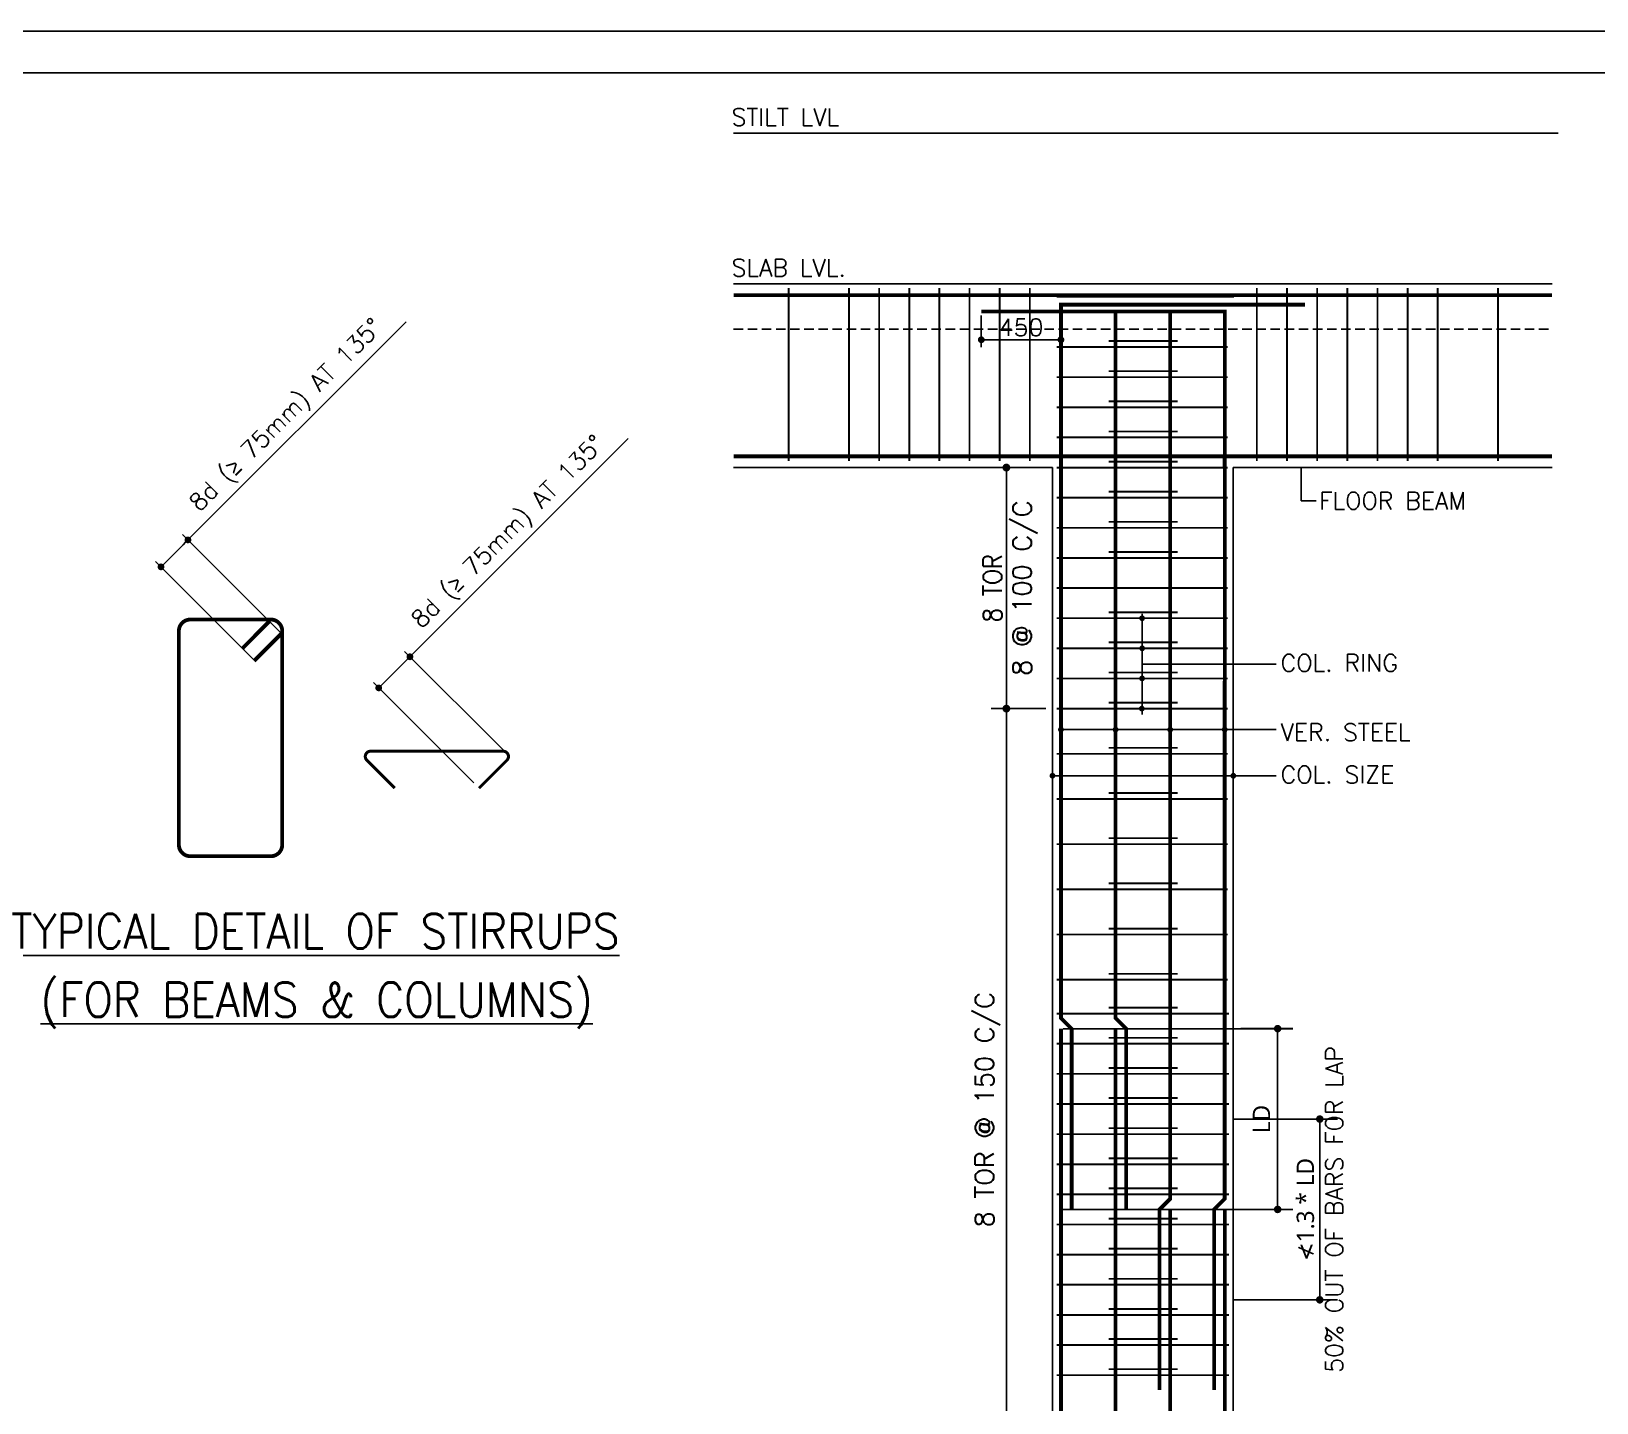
# Model space of a CAD drawing. Extents: x -200722 to 834823, y -494970 to 88783.
# Drawn here: x 493841 to 514616, y -136450 to -118243 of the extents above; entities that cross this region are included whole.
import ezdxf

# ---------------------------------------------------------------- set-up
doc = ezdxf.new("R2010")
doc.units = 0
doc.header["$LTSCALE"] = 100
doc.header["$MEASUREMENT"] = 0
doc.header["$PDMODE"] = 34
doc.linetypes.add('HIDDEN', pattern=[0.375, 0.25, -0.125])
doc.layers.get('0').update_dxf_attribs({"linetype": 'CONTINUOUS'})
doc.layers.get('DEFPOINTS').update_dxf_attribs({"linetype": 'CONTINUOUS'})
for name, color, linetype in [('2', 1, 'CONTINUOUS'), ('5', 4, 'CONTINUOUS'), ('BEAM', 4, 'CONTINUOUS'), ('COL', 150, 'CONTINUOUS'), ('DIM', 3, 'CONTINUOUS'), ('DIM-230', 40, 'CONTINUOUS'), ('DIM01', 3, 'CONTINUOUS'), ('FOOTING DIM', 4, 'CONTINUOUS'), ('STEEL', 6, 'CONTINUOUS'), ('TEXT', 2, 'CONTINUOUS')]:
    doc.layers.add(name, color=color, linetype=linetype)
doc.layers.add('9_PRINT BOUNDARY_NON PRINT', color=32, linetype='CONTINUOUS', plot=False)
doc.layers.add('9_TITLE TEXT', color=7, linetype='CONTINUOUS', lineweight=20)
doc.styles.add('ROMANS', font='romans.shx')
doc.styles.get("Standard").update_dxf_attribs({"font": 'simplex.shx'})
doc.dimstyles.new('01 S.K', dxfattribs={"dimtxt": 230, "dimasz": 100, "dimexe": 200, "dimexo": 100, "dimgap": 50, "dimtad": 1, "dimdec": 0, "dimzin": 0, "dimdsep": 46, "dimtxsty": 'Standard', "dimblk": 'DOT', "dimcen": 0.09, "dimclrd": 4, "dimclre": 4, "dimclrt": 4, "dimadec": 0, "dimazin": 0, "dimtfac": 1, "dimtdec": 0, "dimtofl": 0, "dimtmove": 0, "dimatfit": 3, "dimfxl": 2, "dimtolj": 1, "dimtzin": 0, "dimarcsym": 1})
doc.dimstyles.new('01N', dxfattribs={"dimtxt": 230, "dimasz": 100, "dimexe": 100, "dimexo": 50, "dimgap": 50, "dimtad": 1, "dimdec": 0, "dimzin": 0, "dimdsep": 46, "dimtxsty": 'Standard', "dimblk": 'DOT', "dimcen": 0.09, "dimclrd": 256, "dimclre": 256, "dimclrt": 256, "dimadec": 0, "dimazin": 0, "dimtfac": 1, "dimtdec": 0, "dimtofl": 0, "dimtmove": 0, "dimatfit": 3, "dimfxl": 0.18, "dimtolj": 1, "dimtzin": 0, "dimarcsym": 0})
doc.dimstyles.new('STANDARD$0', dxfattribs={"dimtxt": 2.5, "dimasz": 2.5, "dimexe": 2, "dimexo": 0.7, "dimgap": 0.9, "dimtad": 1, "dimdec": 0, "dimdsep": 46, "dimtxsty": 'ROMANS', "dimcen": 0.09, "dimclrd": 4, "dimclre": 4, "dimclrt": 3, "dimadec": 0, "dimazin": 0, "dimtfac": 1, "dimtdec": 0, "dimtmove": 0, "dimatfit": 3, "dimfxl": 1, "dimtolj": 1, "dimtzin": 0, "dimarcsym": 0})
doc.dimstyles.new('T.230 S.K', dxfattribs={"dimtxt": 200, "dimasz": 90, "dimexe": 100, "dimexo": 100, "dimgap": 50, "dimtad": 1, "dimdec": 0, "dimzin": 0, "dimdsep": 46, "dimtxsty": 'Standard', "dimblk": 'DOT', "dimcen": 0.09, "dimclrd": 256, "dimclre": 256, "dimclrt": 3, "dimadec": 0, "dimazin": 0, "dimtfac": 1, "dimtdec": 0, "dimtofl": 0, "dimtmove": 0, "dimatfit": 3, "dimfxl": 2, "dimtolj": 1, "dimtzin": 0, "dimarcsym": 1})

# ---------------------------------------------------------------- blocks, each defined once
blk = doc.blocks.new('_DOT')
at = {"color": 0, "linetype": 'ByBlock'}
blk.add_line((-0.5, 0), (-1, 0), dxfattribs=at)
at = {"color": 0, "linetype": 'ByBlock', "const_width": 0.5}
blk.add_lwpolyline([(-0.25, 0, 1), (0.25, 0, 1)], format="xyb", close=True, dxfattribs=at)
blk = doc.blocks.new('*D1091')
at = {"layer": 'DEFPOINTS', "color": 0, "lineweight": -3, "ltscale": 10, "transparency": 16777216}
for p in [(495920, -124995), (497250, -126326), (496892, -126684)]:
    blk.add_point(p, dxfattribs=at)
at = {"layer": 'DIM-230', "lineweight": -2, "ltscale": 10, "transparency": 16777216}
for p, q in [((495920, -124995), (498816, -122099)), ((495625, -125290), (495856, -125059)), ((497180, -126255), (495849, -124924)), ((496821, -126613), (495491, -125283))]:
    blk.add_line(p, q, dxfattribs=at)
at = {"layer": 'DIM-230', "lineweight": -2, "ltscale": 10, "transparency": 16777216, "xscale": 90, "yscale": 90, "zscale": 90}
for p, rotation in [((495920, -124995), 44.99559142812524), ((495562, -125353), 224.9955914281253)]:
    blk.add_blockref('_DOT', p, dxfattribs=dict(at, rotation=rotation))
at = {"layer": 'DIM-230', "color": 3, "lineweight": -3, "ltscale": 10, "transparency": 16777216, "insert": (497241, -123356), "char_height": 230, "attachment_point": 5, "rotation": 44.9956}
blk.add_mtext('\\A1;8d ({\\fSymbol|b0|i0|c2|p18;\\W0.8;³} 75mm) AT 135%%D', dxfattribs=at)
blk = doc.blocks.new('*D1092')
at = {"layer": 'DEFPOINTS', "color": 0, "lineweight": -3, "ltscale": 10, "transparency": 16777216}
for p in [(498866, -126547), (500196, -127877), (499783, -128291)]:
    blk.add_point(p, dxfattribs=at)
at = {"layer": 'DIM-230', "lineweight": -2, "ltscale": 10, "transparency": 16777216}
for p, q in [((498866, -126547), (501763, -123651)), ((500126, -127806), (498795, -126476)), ((498516, -126897), (498802, -126610)), ((499712, -128220), (498382, -126890))]:
    blk.add_line(p, q, dxfattribs=at)
at = {"layer": 'DIM-230', "lineweight": -2, "ltscale": 10, "transparency": 16777216, "xscale": 90, "yscale": 90, "zscale": 90}
for p, rotation in [((498866, -126547), 44.99559142812328), ((498452, -126960), 224.9955914281233)]:
    blk.add_blockref('_DOT', p, dxfattribs=dict(at, rotation=rotation))
at = {"layer": 'DIM-230', "color": 3, "lineweight": -3, "ltscale": 10, "transparency": 16777216, "insert": (500187, -124907), "char_height": 230, "attachment_point": 5, "rotation": 44.9956}
blk.add_mtext('\\A1;8d ({\\fSymbol|b0|i0|c2|p18;\\W0.8;³} 75mm) AT 135%%D', dxfattribs=at)
blk = doc.blocks.new('DOT')
at = {"color": 0, "linetype": 'ByBlock'}
blk.add_line((-0.5, 0), (-1, 0), dxfattribs=at)
at = {"color": 0, "linetype": 'ByBlock', "const_width": 0.5}
blk.add_lwpolyline([(-0.25, 0, 1), (0.25, 0, 1)], format="xyb", close=True, dxfattribs=at)
blk = doc.blocks.new('*D1296')
at = {"layer": 'BEAM', "color": 0, "lineweight": -2, "transparency": 16777216}
for p, q in [((507306, -127235), (506582, -127235)), ((506782, -137780), (506782, -127339)), ((507306, -137884), (506582, -137884))]:
    blk.add_line(p, q, dxfattribs=at)
at = {"layer": 'DEFPOINTS', "color": 0, "lineweight": -3, "transparency": 16777216}
for p in [(506782, -127235), (507506, -127235), (507506, -137884)]:
    blk.add_point(p, dxfattribs=at)
at = {"layer": 'BEAM', "color": 0, "lineweight": -2, "transparency": 16777216, "xscale": 104, "yscale": 104, "zscale": 104}
for p, rotation in [((506782, -127235), 90), ((506782, -137884), 270)]:
    blk.add_blockref('DOT', p, dxfattribs=dict(at, rotation=rotation))
at = {"layer": 'BEAM', "color": 0, "transparency": 16777216, "insert": (506533, -132559), "char_height": 248, "attachment_point": 5, "rotation": 90}
blk.add_mtext('\\A1;8 TOR @ 150 C/C', dxfattribs=at)
blk = doc.blocks.new('*D1297')
at = {"layer": 'DEFPOINTS', "color": 0, "linetype": 'ByBlock', "lineweight": -3, "transparency": 16777216}
for p in [(506449, -121964), (507506, -121964), (507506, -122338)]:
    blk.add_point(p, dxfattribs=at)
at = {"layer": 'DIM01', "linetype": 'ByBlock', "lineweight": -2, "transparency": 16777216}
for p, q in [((506449, -122014), (506449, -122438)), ((507506, -122014), (507506, -122438)), ((506539, -122338), (507416, -122338))]:
    blk.add_line(p, q, dxfattribs=at)
at = {"layer": 'DIM01', "linetype": 'ByBlock', "lineweight": -2, "transparency": 16777216, "xscale": 90, "yscale": 90, "zscale": 90, "rotation": 180}
blk.add_blockref('_DOT', (506449, -122338), dxfattribs=at)
at = {"layer": 'DIM01', "linetype": 'ByBlock', "lineweight": -2, "transparency": 16777216, "xscale": 90, "yscale": 90, "zscale": 90}
blk.add_blockref('_DOT', (507506, -122338), dxfattribs=at)
at = {"layer": 'DIM01', "linetype": 'ByBlock', "transparency": 16777216, "insert": (506977, -122173), "char_height": 230, "attachment_point": 5}
blk.add_mtext('\\A1;450', dxfattribs=at)
blk = doc.blocks.new('*D1298')
at = {"layer": 'BEAM', "color": 0, "lineweight": -2, "transparency": 16777216}
for p, q in [((507306, -124035), (506582, -124035)), ((506782, -127131), (506782, -124139)), ((507306, -127235), (506582, -127235))]:
    blk.add_line(p, q, dxfattribs=at)
at = {"layer": 'DEFPOINTS', "color": 0, "lineweight": -3, "transparency": 16777216}
for p in [(506782, -124035), (507506, -124035), (507506, -127235)]:
    blk.add_point(p, dxfattribs=at)
at = {"layer": 'BEAM', "color": 0, "lineweight": -2, "transparency": 16777216, "xscale": 104, "yscale": 104, "zscale": 104}
for p, rotation in [((506782, -124035), 90), ((506782, -127235), 270)]:
    blk.add_blockref('DOT', p, dxfattribs=dict(at, rotation=rotation))
at = {"layer": 'BEAM', "color": 0, "transparency": 16777216, "char_height": 248, "attachment_point": 5, "rotation": 90}
for s, insert in [('\\A1;8 @ 100 C/C}', (507031, -125635)), ('\\A1;{\\W0.9;8 TOR ', (506598, -125635))]:
    blk.add_mtext(s, dxfattribs=dict(at, insert=insert))
blk = doc.blocks.new('*D2028')
at = {"layer": 'DEFPOINTS', "color": 0, "linetype": 'ByBlock', "lineweight": -3, "ltscale": 10, "transparency": 16777216}
for p in [(509793, -131484), (510382, -131484), (509793, -133884)]:
    blk.add_point(p, dxfattribs=at)
at = {"layer": 'FOOTING DIM', "color": 4, "linetype": 'ByBlock', "lineweight": -2, "ltscale": 10, "transparency": 16777216}
for p, q in [((509893, -131484), (510582, -131484)), ((510382, -133784), (510382, -131584)), ((509893, -133884), (510582, -133884))]:
    blk.add_line(p, q, dxfattribs=at)
at = {"layer": 'FOOTING DIM', "color": 4, "linetype": 'ByBlock', "lineweight": -2, "ltscale": 10, "transparency": 16777216, "xscale": 100, "yscale": 100, "zscale": 100}
for p, rotation in [((510382, -131484), 90), ((510382, -133884), 270)]:
    blk.add_blockref('_DOT', p, dxfattribs=dict(at, rotation=rotation))
at = {"layer": 'FOOTING DIM', "color": 4, "linetype": 'ByBlock', "lineweight": -3, "ltscale": 10, "transparency": 16777216, "insert": (510167, -132684), "char_height": 230, "attachment_point": 5, "rotation": 90}
blk.add_mtext('\\A1;{\\fLucida Sans Unicode|b0|i0|c0|p34;LD}', dxfattribs=at)
blk = doc.blocks.new('*D2029')
at = {"layer": 'DEFPOINTS', "color": 0, "linetype": 'ByBlock', "lineweight": -3, "ltscale": 10, "transparency": 16777216}
for p in [(510485, -132684), (510485, -135084), (510941, -135084)]:
    blk.add_point(p, dxfattribs=at)
at = {"layer": 'FOOTING DIM', "color": 4, "linetype": 'ByBlock', "lineweight": -2, "ltscale": 10, "transparency": 16777216}
for p, q in [((510585, -132684), (511141, -132684)), ((510941, -132784), (510941, -134984)), ((510585, -135084), (511141, -135084))]:
    blk.add_line(p, q, dxfattribs=at)
at = {"layer": 'FOOTING DIM', "color": 4, "linetype": 'ByBlock', "lineweight": -2, "ltscale": 10, "transparency": 16777216, "xscale": 100, "yscale": 100, "zscale": 100}
for p, rotation in [((510941, -132684), 90), ((510941, -135084), 270)]:
    blk.add_blockref('_DOT', p, dxfattribs=dict(at, rotation=rotation))
at = {"layer": 'FOOTING DIM', "color": 4, "linetype": 'ByBlock', "lineweight": -3, "ltscale": 10, "transparency": 16777216, "insert": (510941, -133884), "char_height": 230, "attachment_point": 5, "rotation": 90}
blk.add_mtext('\\A1;{\\fLucida Sans Unicode|b0|i0|c0|p34;≮1.3 * LD\\P\\Fsimplex|c0;50% CUT OF BARS FOR LAP}', dxfattribs=at)

msp = doc.modelspace()

# ---------------------------------------------------------------- linework, layer by layer
at = {"color": 18, "true_color": 0x000000}
msp.add_lwpolyline([(433669.4, -183032.7), (525079.4, -183032.7), (525079.4, -118792.7), (433669.4, -118792.7)], close=True, dxfattribs=at)
at = {"layer": '2', "color": 18, "true_color": 0x000000}
msp.add_line((509653.2, -133884.3), (510552.7, -133884.3), dxfattribs=at)
at = {"layer": '5', "color": 18, "true_color": 0x000000}
for p, q in [((503162.4, -119596.3), (514103.3, -119596.3)), ((503162.4, -121596.3), (509793.5, -121596.3)), ((509793.5, -121596.3), (514024.6, -121596.3)), ((503162.4, -124034.7), (507393.5, -124034.7)), ((507393.5, -124034.7), (507393.5, -141084.3)), ((509793.5, -124034.7), (514024.6, -124034.7)), ((509793.5, -124034.7), (509793.5, -141084.3))]:
    msp.add_line(p, q, dxfattribs=at)
at = {"layer": '5', "color": 8}
for p, q in [((507533.8, -131484.3), (510582, -131484.3)), ((509793.5, -132684.3), (511175.7, -132684.3)), ((507533.8, -133884.3), (510582, -133884.3)), ((509793.5, -135084.3), (511175.7, -135084.3))]:
    msp.add_line(p, q, dxfattribs=at)
at = {"layer": '9_PRINT BOUNDARY_NON PRINT', "color": 18, "true_color": 0x000000}
msp.add_lwpolyline([(433119.4, -183582.7), (525629.4, -183582.7), (525629.4, -118242.7), (433119.4, -118242.7)], close=True, dxfattribs=at)
at = {"layer": '9_TITLE TEXT', "color": 18, "true_color": 0x000000}
msp.add_lwpolyline([(525079.4, -118792.7), (433669.4, -118792.7), (433669.4, -183032.7), (525079.4, -183032.7)], dxfattribs=at)
at = {"layer": 'COL', "color": 8, "linetype": 'HIDDEN', "ltscale": 5}
msp.add_line((503162.4, -122196.3), (514024.6, -122196.3), dxfattribs=at)
at = {"layer": 'DIM', "color": 18, "true_color": 0x000000, "const_width": 38.1}
for points in [[(507486.9, -127513.8, 1), (507525, -127513.8, 1)], [(508211.9, -127513.8, 1), (508250, -127513.8, 1)], [(508936.9, -127513.8, 1), (508975, -127513.8, 1)], [(509660.6, -127513.8, 1), (509698.7, -127513.8, 1)], [(507374.4, -128126.6, 1), (507412.5, -128126.6, 1)], [(509774.4, -128126.6, 1), (509812.5, -128126.6, 1)]]:
    msp.add_lwpolyline(points, format="xyb", close=True, dxfattribs=at)
at = {"layer": 'STEEL', "color": 18, "true_color": 0x000000}
for points, const_width in [([(514024.6, -121745.8), (503162.4, -121745.8)], 50.8), ([(503893, -123945.9), (503893, -121652)], 25), ([(504693, -123945.9), (504693, -121652)], 25), ([(505093, -123945.9), (505093, -121652)], 25), ([(505493, -123945.9), (505493, -121652)], 25), ([(505893, -123945.9), (505893, -121652)], 25), ([(506293, -123945.9), (506293, -121652)], 25), ([(506693, -123945.9), (506693, -121652)], 25), ([(507093, -123945.9), (507093, -121652)], 25), ([(510106.3, -123945.9), (510106.3, -121652)], 25), ([(510506.3, -123945.9), (510506.3, -121652)], 25), ([(510906.3, -123945.9), (510906.3, -121652)], 25), ([(511306.3, -123945.9), (511306.3, -121652)], 25), ([(511706.3, -123945.9), (511706.3, -121652)], 25), ([(512106.3, -123945.9), (512106.3, -121652)], 25), ([(512506.3, -123945.9), (512506.3, -121652)], 25), ([(513306.3, -123945.9), (513306.3, -121652)], 25), ([(507449.4, -121766.1), (509802.9, -121766.1)], 25), ([(510746.5, -121871.4), (507506, -121871.4), (507506, -131343.4), (507647.4, -131484.9), (507647.4, -133882.5)], 50.8), ([(508231, -121963), (508231, -131342.9), (508372.4, -131484.3), (508372.4, -133884.3)], 50.8), ([(508956, -121963), (508956, -133742.9), (508814.5, -133884.3), (508814.5, -136279.4)], 50.8), ([(508139.8, -122355.7), (509053.8, -122355.7)], 25), ([(507449.4, -122434.7), (509717.3, -122434.7)], 25), ([(508139.8, -122755.7), (509053.8, -122755.7)], 25), ([(507449.4, -122834.7), (509717.3, -122834.7)], 25), ([(508139.8, -123155.7), (509053.8, -123155.7)], 25), ([(507449.4, -123234.7), (509717.3, -123234.7)], 25), ([(508139.8, -123555.7), (509053.8, -123555.7)], 25), ([(507449.4, -123634.7), (509717.3, -123634.7)], 25), ([(514024.6, -123885.1), (503162.4, -123885.1)], 50.8), ([(507449.4, -124034.7), (509717.3, -124034.7)], 25), ([(508139.8, -123955.7), (509053.8, -123955.7)], 25), ([(507449.4, -124434.7), (509717.3, -124434.7)], 25), ([(508139.8, -124355.7), (509053.8, -124355.7)], 25), ([(507449.4, -124834.7), (509717.3, -124834.7)], 25), ([(508139.8, -124755.7), (509053.8, -124755.7)], 25), ([(507449.4, -125234.7), (509717.3, -125234.7)], 25), ([(508139.8, -125155.7), (509053.8, -125155.7)], 25), ([(507449.4, -125634.7), (509717.3, -125634.7)], 25), ([(507449.4, -126034.7), (509717.3, -126034.7)], 25), ([(508139.8, -125955.7), (509053.8, -125955.7)], 25), ([(507449.4, -126434.7), (509717.3, -126434.7)], 25), ([(508139.8, -126355.7), (509053.8, -126355.7)], 25), ([(507449.4, -126834.7), (509717.3, -126834.7)], 25), ([(508139.8, -126755.7), (509053.8, -126755.7)], 25), ([(507449.4, -127234.7), (509717.3, -127234.7)], 25), ([(508139.8, -127155.7), (509053.8, -127155.7)], 25), ([(508139.8, -127755.7), (509053.8, -127755.7)], 25), ([(508139.8, -127755.7), (509053.8, -127755.7)], 25), ([(507449.4, -127834.7), (509717.3, -127834.7)], 25), ([(507449.4, -127834.7), (509717.3, -127834.7)], 25), ([(508139.8, -128355.7), (509053.8, -128355.7)], 25), ([(507449.4, -128434.7), (509717.3, -128434.7)], 25), ([(508139.8, -128955.7), (509053.8, -128955.7)], 25), ([(507449.4, -129034.7), (509717.3, -129034.7)], 25), ([(507449.4, -129634.7), (509717.3, -129634.7)], 25), ([(508139.8, -129555.7), (509053.8, -129555.7)], 25), ([(507449.4, -130234.7), (509717.3, -130234.7)], 25), ([(508139.8, -130155.7), (509053.8, -130155.7)], 25), ([(507449.4, -130834.7), (509717.3, -130834.7)], 25), ([(508139.8, -130755.7), (509053.8, -130755.7)], 25), ([(507449.4, -131284.3), (509737.5, -131284.3)], 25), ([(508139.8, -131205.3), (509053.8, -131205.3)], 25), ([(507506, -131484.3), (507506, -147200), (505566, -147200)], 50.8), ([(508231, -131484.3), (508231, -147200)], 50.8), ([(507449.4, -131684.3), (509737.5, -131684.3)], 25), ([(508139.8, -131605.3), (509053.8, -131605.3)], 25), ([(507449.4, -132084.3), (509737.5, -132084.3)], 25), ([(508139.8, -132005.3), (509053.8, -132005.3)], 25), ([(507449.4, -132484.3), (509737.5, -132484.3)], 25), ([(508139.8, -132405.3), (509053.8, -132405.3)], 25), ([(507449.4, -132884.3), (509737.5, -132884.3)], 25), ([(508139.8, -132805.3), (509053.8, -132805.3)], 25), ([(507449.4, -133284.3), (509737.5, -133284.3)], 25), ([(508139.8, -133205.3), (509053.8, -133205.3)], 25), ([(507449.4, -133684.3), (509737.5, -133684.3)], 25), ([(508139.8, -133605.3), (509053.8, -133605.3)], 25), ([(508139.8, -134005.3), (509053.8, -134005.3)], 25), ([(508956, -133884.3), (508956, -147200)], 50.8), ([(509681, -133884.3), (509681, -147200), (511621, -147200)], 50.8), ([(507449.4, -134084.3), (509737.5, -134084.3)], 25), ([(508139.8, -134405.3), (509053.8, -134405.3)], 25), ([(507449.4, -134484.3), (509737.5, -134484.3)], 25), ([(508139.8, -134805.3), (509053.8, -134805.3)], 25), ([(507449.4, -134884.3), (509737.5, -134884.3)], 25), ([(508139.8, -135205.3), (509053.8, -135205.3)], 25), ([(507449.4, -135284.3), (509737.5, -135284.3)], 25), ([(508139.8, -135605.3), (509053.8, -135605.3)], 25), ([(507449.4, -135684.3), (509737.5, -135684.3)], 25), ([(507449.4, -136084.3), (509737.5, -136084.3)], 25), ([(508139.8, -136005.3), (509053.8, -136005.3)], 25)]:
    msp.add_lwpolyline(points, dxfattribs=dict(at, const_width=const_width))
at = {"layer": 'STEEL', "color": 18, "true_color": 0x000000, "const_width": 50.8}
msp.add_lwpolyline([(506448.7, -121963.5), (509680.8, -121963.5), (509679.7, -124033.2, -0.0286255), (509680.2, -124041.8), (509678.8, -133745), (509539.5, -133884.3), (509539.5, -136281.9)], format="xyb", dxfattribs=at)
msp.add_lwpolyline([(495799.7, -129042.6), (495799.7, -126204.6, -0.4142136), (495952.1, -126052.2), (497018.9, -126052.2, -0.4142136), (497171.3, -126204.6), (497171.3, -129042.6, -0.4142136), (497018.9, -129195), (495952.1, -129195, -0.4142136)], format="xyb", close=True, dxfattribs=at)
at = {"layer": 'TEXT', "color": 18, "true_color": 0x000000}
for p, q in [((510692.4, -124034.7), (510692.4, -124477.9)), ((510692.4, -124477.9), (510894.7, -124477.9)), ((508583.4, -127312.9), (508583.4, -125977.6)), ((508583.4, -126645.3), (510363.2, -126645.3)), ((507506, -127513.8), (510363.2, -127513.8)), ((507393.5, -128126.6), (510363.2, -128126.6))]:
    msp.add_line(p, q, dxfattribs=at)
at = {"layer": 'TEXT', "color": 18, "true_color": 0x000000, "const_width": 52}
for points in [[(496643.9, -126435.9), (497006.4, -126069.2)], [(496803.3, -126595.2), (497161.6, -126236.9)]]:
    msp.add_lwpolyline(points, dxfattribs=at)
at = {"layer": 'TEXT', "color": 3, "const_width": 38.1}
for points in [[(508564.3, -126034.7, 1), (508602.4, -126034.7, 1)], [(508564.3, -126434.7, 1), (508602.4, -126434.7, 1)], [(508564.3, -126834.7, 1), (508602.4, -126834.7, 1)], [(508560, -127234.7, 1), (508598.1, -127234.7, 1)]]:
    msp.add_lwpolyline(points, format="xyb", close=True, dxfattribs=at)
at = {"layer": 'TEXT', "color": 18, "true_color": 0x000000, "const_width": 40}
msp.add_lwpolyline([(498664.8, -128290.9), (498294.1, -127920.2, -0.6681786), (498343.6, -127800.7), (500103.8, -127800.7, -0.6681786), (500153.3, -127920.2), (499782.6, -128290.9)], format="xyb", dxfattribs=at)

# ---------------------------------------------------------------- texts
at = {"layer": 'TEXT', "color": 18, "true_color": 0x000000}
for s, p in [('STILT LVL ', (503134.6, -119497.3)), ('SLAB LVL.', (503134.6, -121497.3)), ('FLOOR BEAM', (510932.7, -124590.9)), ('COL. RING', (510421.7, -126743.6)), ('VER. STEEL', (510421.7, -127664.7)), ('COL. SIZE', (510421.7, -128225.6))]:
    msp.add_text(s, height=230, dxfattribs=at).set_placement(p)
at = {"layer": 'TEXT', "color": 18, "true_color": 0x000000, "style": 'ROMANS', "width": 0.9}
for s, p in [('%%UTYPICAL DETAIL OF STIRRUPS', (493575.1, -130420.6)), ('%%U(FOR BEAMS & COLUMNS)', (493964.9, -131329.1))]:
    msp.add_text(s, height=460, dxfattribs=at).set_placement(p)

# ---------------------------------------------------------------- dimensions: what is measured, and where the dimension line sits
at = {"layer": 'BEAM', "color": 18, "true_color": 0x000000}
for base, p1, p2, text, picture, middle in [((506782.4, -124034.7), (507506, -127234.7), (507506, -124034.7), '{\\W0.9;8 TOR \\X8 @ 100 C/C}', '*D1298', (506782.4, -125634.7)), ((506782.4, -127234.7), (507506, -137884.3), (507506, -127234.7), '8 TOR @ 150 C/C', '*D1296', (506533.4, -132559.5))]:
    dim = msp.add_linear_dim(base=base, p1=p1, p2=p2, angle=90, text=text, dimstyle='STANDARD$0', override={"dimscale": 8, "dimtxt": 31, "dimasz": 13, "dimexe": 25, "dimexo": 25, "dimgap": 7.5, "dimlfac": 0.25, "dimzin": 3, "dimtxsty": 'Standard', "dimblk": 'DOT', "dimcen": 3, "dimdle": 4, "dimclrd": 0, "dimclre": 0, "dimclrt": 0, "dimtmove": 2, "dimldrblk": 'DOT', "dimtzin": 3}, dxfattribs=at)
    dim.commit()
    dim.dimension.update_dxf_attribs({"geometry": picture, "text_midpoint": middle})
at = {"layer": 'DIM-230', "color": 18, "lineweight": -3, "ltscale": 10, "true_color": 0x000000}
for p1, p2, picture, middle in [((496892.1, -126684), (497250.4, -126325.7), '*D1091', (497240.8, -123356.1)), ((499782.6, -128290.9), (500196.5, -127877.1), '*D1092', (500186.9, -124907.5))]:
    dim = msp.add_aligned_dim(p1=p1, p2=p2, distance=1881.6, text='8d ({\\fSymbol|b0|i0|c2|p18;\\W0.8;³} 75mm) AT 135%%D', dimstyle='T.230 S.K', override={"dimtxt": 230, "dimlfac": 0.25}, dxfattribs=at)
    dim.commit()
    dim.dimension.update_dxf_attribs({"geometry": picture, "text_midpoint": middle})
at = {"layer": 'DIM01', "color": 18, "linetype": 'ByBlock', "true_color": 0x000000}
dim = msp.add_linear_dim(base=(507506, -122337.5), p1=(506448.7, -121963.5), p2=(507506, -121963.5), text='450', dimstyle='01N', override={"dimasz": 90, "dimlfac": 0.25}, dxfattribs=at)
dim.commit()
dim.dimension.update_dxf_attribs({"geometry": '*D1297', "text_midpoint": (506977.3, -122172.5)})
at = {"layer": 'FOOTING DIM', "color": 40, "linetype": 'ByBlock', "lineweight": -3, "ltscale": 10}
dim = msp.add_linear_dim(base=(510382, -131484.3), p1=(509793.5, -133884.3), p2=(509793.5, -131484.3), angle=90, text='{\\fLucida Sans Unicode|b0|i0|c0|p34;LD}', dimstyle='01 S.K', override={"dimgap": 100, "dimlfac": 0.25}, dxfattribs=at)
dim.commit()
dim.dimension.update_dxf_attribs({"geometry": '*D2028', "text_midpoint": (510167, -132684.3)})
dim = msp.add_linear_dim(base=(510941.1, -135084.3), p1=(510484.6, -132684.3), p2=(510484.6, -135084.3), angle=90, text='{\\fLucida Sans Unicode|b0|i0|c0|p34;≮1.3 * LD\\X\\Fsimplex|c0;50% CUT OF BARS FOR LAP}', dimstyle='01 S.K', override={"dimgap": 100, "dimlfac": 0.25}, dxfattribs=at)
dim.commit()
dim.dimension.update_dxf_attribs({"geometry": '*D2029', "text_midpoint": (510941.1, -133884.3), "dimtype": 160})

doc.saveas('drawing.dxf')
